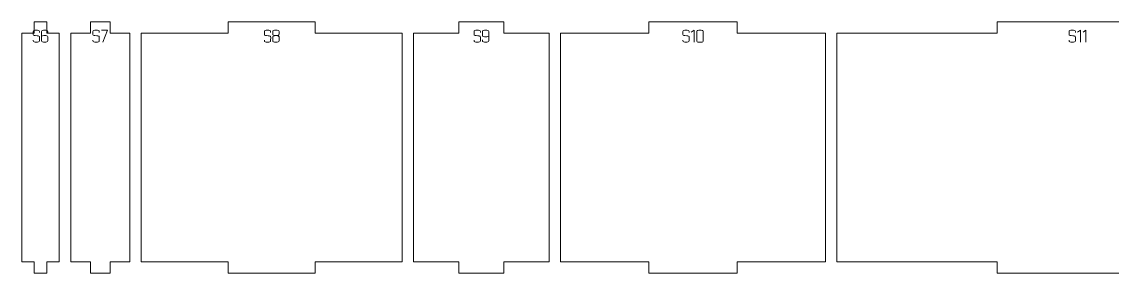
# Model space of a CAD drawing. Header units: centimetres. Extents: x -249 to 275, y -506 to 461.
# Drawn here: x 67.8 to 96.38, y -1.02 to 5.58 of the extents above; entities that cross this region are included whole.
import ezdxf

# ---------------------------------------------------------------- set-up
doc = ezdxf.new("R2010")
doc.units = ezdxf.units.CM
doc.header["$MEASUREMENT"] = 0
doc.layers.add('Capa 1', color=7, linetype='Continuous')

msp = doc.modelspace()

# ---------------------------------------------------------------- linework, layer by layer
at = {"layer": 'Capa 1', "color": 240, "lineweight": 9}
for points in [[(67.80354, 5.28157), (67.80354, 5.28157), (67.80354, -0.71843), (67.80354, -0.71843), (67.80354, -0.71843), (68.13063, -0.71843), (68.13063, -0.71843), (68.13063, -0.71843), (68.13063, -1.01843), (68.13063, -1.01843), (68.13063, -1.01843), (68.45772, -1.01843), (68.45772, -1.01843), (68.45772, -1.01843), (68.45772, -0.71843), (68.45772, -0.71843), (68.45772, -0.71843), (68.7848, -0.71843), (68.7848, -0.71843), (68.7848, -0.71843), (68.7848, 5.28157), (68.7848, 5.28157), (68.7848, 5.28157), (68.45772, 5.28157), (68.45772, 5.28157), (68.45772, 5.28157), (68.45772, 5.58157), (68.45772, 5.58157), (68.45772, 5.58157), (68.13063, 5.58157), (68.13063, 5.58157), (68.13063, 5.58157), (68.13063, 5.28157), (68.13063, 5.28157), (68.13063, 5.28157), (67.80354, 5.28157), (67.80354, 5.28157)], [(69.0848, 5.28157), (69.0848, 5.28157), (69.0848, -0.71843), (69.0848, -0.71843), (69.0848, -0.71843), (69.60073, -0.71843), (69.60073, -0.71843), (69.60073, -0.71843), (69.60073, -1.01843), (69.60073, -1.01843), (69.60073, -1.01843), (70.11666, -1.01843), (70.11666, -1.01843), (70.11666, -1.01843), (70.11666, -0.71843), (70.11666, -0.71843), (70.11666, -0.71843), (70.63259, -0.71843), (70.63259, -0.71843), (70.63259, -0.71843), (70.63259, 5.28157), (70.63259, 5.28157), (70.63259, 5.28157), (70.11666, 5.28157), (70.11666, 5.28157), (70.11666, 5.28157), (70.11666, 5.58157), (70.11666, 5.58157), (70.11666, 5.58157), (69.60073, 5.58157), (69.60073, 5.58157), (69.60073, 5.58157), (69.60073, 5.28157), (69.60073, 5.28157), (69.60073, 5.28157), (69.0848, 5.28157), (69.0848, 5.28157)], [(70.93259, 5.28157), (70.93259, 5.28157), (70.93259, -0.71843), (70.93259, -0.71843), (70.93259, -0.71843), (73.2122, -0.71843), (73.2122, -0.71843), (73.2122, -0.71843), (73.2122, -1.01843), (73.2122, -1.01843), (73.2122, -1.01843), (75.49181, -1.01843), (75.49181, -1.01843), (75.49181, -1.01843), (75.49181, -0.71843), (75.49181, -0.71843), (75.49181, -0.71843), (77.77142, -0.71843), (77.77142, -0.71843), (77.77142, -0.71843), (77.77142, 5.28157), (77.77142, 5.28157), (77.77142, 5.28157), (75.49181, 5.28157), (75.49181, 5.28157), (75.49181, 5.28157), (75.49181, 5.58157), (75.49181, 5.58157), (75.49181, 5.58157), (73.2122, 5.58157), (73.2122, 5.58157), (73.2122, 5.58157), (73.2122, 5.28157), (73.2122, 5.28157), (73.2122, 5.28157), (70.93259, 5.28157), (70.93259, 5.28157)], [(78.07142, 5.28157), (78.07142, 5.28157), (78.07142, -0.71843), (78.07142, -0.71843), (78.07142, -0.71843), (79.25527, -0.71843), (79.25527, -0.71843), (79.25527, -0.71843), (79.25527, -1.01843), (79.25527, -1.01843), (79.25527, -1.01843), (80.43912, -1.01843), (80.43912, -1.01843), (80.43912, -1.01843), (80.43912, -0.71843), (80.43912, -0.71843), (80.43912, -0.71843), (81.62297, -0.71843), (81.62297, -0.71843), (81.62297, -0.71843), (81.62297, 5.28157), (81.62297, 5.28157), (81.62297, 5.28157), (80.43912, 5.28157), (80.43912, 5.28157), (80.43912, 5.28157), (80.43912, 5.58157), (80.43912, 5.58157), (80.43912, 5.58157), (79.25527, 5.58157), (79.25527, 5.58157), (79.25527, 5.58157), (79.25527, 5.28157), (79.25527, 5.28157), (79.25527, 5.28157), (78.07142, 5.28157), (78.07142, 5.28157)], [(81.92297, 5.28157), (81.92297, 5.28157), (81.92297, -0.71843), (81.92297, -0.71843), (81.92297, -0.71843), (84.23589, -0.71843), (84.23589, -0.71843), (84.23589, -0.71843), (84.23589, -1.01843), (84.23589, -1.01843), (84.23589, -1.01843), (86.54881, -1.01843), (86.54881, -1.01843), (86.54881, -1.01843), (86.54881, -0.71843), (86.54881, -0.71843), (86.54881, -0.71843), (88.86174, -0.71843), (88.86174, -0.71843), (88.86174, -0.71843), (88.86174, 5.28157), (88.86174, 5.28157), (88.86174, 5.28157), (86.54881, 5.28157), (86.54881, 5.28157), (86.54881, 5.28157), (86.54881, 5.58157), (86.54881, 5.58157), (86.54881, 5.58157), (84.23589, 5.58157), (84.23589, 5.58157), (84.23589, 5.58157), (84.23589, 5.28157), (84.23589, 5.28157), (84.23589, 5.28157), (81.92297, 5.28157), (81.92297, 5.28157)], [(89.16174, 5.28157), (89.16174, 5.28157), (89.16174, -0.71843), (89.16174, -0.71843), (89.16174, -0.71843), (93.36591, -0.71843), (93.36591, -0.71843), (93.36591, -0.71843), (93.36591, -1.01843), (93.36591, -1.01843), (93.36591, -1.01843), (97.57009, -1.01843), (97.57009, -1.01843), (97.57009, -1.01843), (97.57009, -0.71843), (97.57009, -0.71843), (97.57009, -0.71843), (101.77426, -0.71843), (101.77426, -0.71843), (101.77426, -0.71843), (101.77426, 5.28157), (101.77426, 5.28157), (101.77426, 5.28157), (97.57009, 5.28157), (97.57009, 5.28157), (97.57009, 5.28157), (97.57009, 5.58157), (97.57009, 5.58157), (97.57009, 5.58157), (93.36591, 5.58157), (93.36591, 5.58157), (93.36591, 5.58157), (93.36591, 5.28157), (93.36591, 5.28157), (93.36591, 5.28157), (89.16174, 5.28157), (89.16174, 5.28157)]]:
    msp.add_open_spline(points, degree=3, knots=[0, 0, 0, 0, 0.08333333, 0.08333333, 0.08333333, 0.16666667, 0.16666667, 0.16666667, 0.25, 0.25, 0.25, 0.33333333, 0.33333333, 0.33333333, 0.41666667, 0.41666667, 0.41666667, 0.5, 0.5, 0.5, 0.58333333, 0.58333333, 0.58333333, 0.66666667, 0.66666667, 0.66666667, 0.75, 0.75, 0.75, 0.83333333, 0.83333333, 0.83333333, 0.91666667, 0.91666667, 0.91666667, 1, 1, 1, 1], dxfattribs=at)
at = {"layer": 'Capa 1', "color": 114, "lineweight": 9}
for points, knots in [([(68.10178, 5.10291), (68.10178, 5.10291), (68.10178, 5.08044), (68.10178, 5.08044), (68.10178, 5.07066), (68.10965, 5.06233), (68.1254, 5.05545), (68.14114, 5.04857), (68.16079, 5.04513), (68.18433, 5.04513), (68.20787, 5.04513), (68.22752, 5.04857), (68.24326, 5.05545), (68.25901, 5.06233), (68.26688, 5.07066), (68.26688, 5.08044), (68.26688, 5.08044), (68.2678, 5.174), (68.2678, 5.174), (68.26749, 5.20213), (68.24632, 5.21634), (68.20428, 5.21665), (68.16224, 5.21696), (68.13755, 5.21833), (68.13021, 5.22078), (68.11126, 5.22781), (68.10178, 5.23683), (68.10178, 5.24784), (68.10178, 5.24784), (68.10178, 5.32626), (68.10178, 5.32626), (68.10178, 5.33604), (68.10965, 5.34437), (68.1254, 5.35125), (68.14114, 5.35813), (68.16079, 5.36157), (68.18433, 5.36157), (68.20787, 5.36157), (68.22752, 5.35813), (68.24326, 5.35125), (68.25901, 5.34437), (68.26688, 5.33604), (68.26688, 5.32626), (68.26688, 5.32626), (68.26688, 5.30379), (68.26688, 5.30379), (68.26688, 5.30379), (68.26688, 5.32626), (68.26688, 5.32626), (68.26688, 5.33604), (68.25901, 5.34437), (68.24326, 5.35125), (68.22752, 5.35813), (68.20787, 5.36157), (68.18433, 5.36157), (68.16079, 5.36157), (68.14114, 5.35813), (68.1254, 5.35125), (68.10965, 5.34437), (68.10178, 5.33604), (68.10178, 5.32626), (68.10178, 5.32626), (68.10178, 5.24784), (68.10178, 5.24784), (68.10178, 5.23683), (68.11126, 5.22781), (68.13021, 5.22078), (68.13755, 5.21833), (68.16224, 5.21696), (68.20428, 5.21665), (68.24632, 5.21634), (68.26749, 5.20213), (68.2678, 5.174), (68.2678, 5.174), (68.26688, 5.08044), (68.26688, 5.08044), (68.26688, 5.07066), (68.25901, 5.06233), (68.24326, 5.05545), (68.22752, 5.04857), (68.20787, 5.04513), (68.18433, 5.04513), (68.16079, 5.04513), (68.14114, 5.04857), (68.1254, 5.05545), (68.10965, 5.06233), (68.10178, 5.07066), (68.10178, 5.08044), (68.10178, 5.08044), (68.10178, 5.10291), (68.10178, 5.10291)], [0, 0, 0, 0, 0.03333333, 0.03333333, 0.03333333, 0.06666667, 0.06666667, 0.06666667, 0.1, 0.1, 0.1, 0.13333333, 0.13333333, 0.13333333, 0.16666667, 0.16666667, 0.16666667, 0.2, 0.2, 0.2, 0.23333333, 0.23333333, 0.23333333, 0.26666667, 0.26666667, 0.26666667, 0.3, 0.3, 0.3, 0.33333333, 0.33333333, 0.33333333, 0.36666667, 0.36666667, 0.36666667, 0.4, 0.4, 0.4, 0.43333333, 0.43333333, 0.43333333, 0.46666667, 0.46666667, 0.46666667, 0.5, 0.5, 0.5, 0.53333333, 0.53333333, 0.53333333, 0.56666667, 0.56666667, 0.56666667, 0.6, 0.6, 0.6, 0.63333333, 0.63333333, 0.63333333, 0.66666667, 0.66666667, 0.66666667, 0.7, 0.7, 0.7, 0.73333333, 0.73333333, 0.73333333, 0.76666667, 0.76666667, 0.76666667, 0.8, 0.8, 0.8, 0.83333333, 0.83333333, 0.83333333, 0.86666667, 0.86666667, 0.86666667, 0.9, 0.9, 0.9, 0.93333333, 0.93333333, 0.93333333, 0.96666667, 0.96666667, 0.96666667, 1, 1, 1, 1]), ([(68.404, 5.04513), (68.38046, 5.04513), (68.36081, 5.04857), (68.34507, 5.05545), (68.32932, 5.06233), (68.32145, 5.07066), (68.32145, 5.08044), (68.32145, 5.08044), (68.32145, 5.1873), (68.32145, 5.1873), (68.32145, 5.1873), (68.32145, 5.32626), (68.32145, 5.32626), (68.32145, 5.33604), (68.32932, 5.34437), (68.34507, 5.35125), (68.36081, 5.35813), (68.38046, 5.36157), (68.404, 5.36157), (68.42754, 5.36157), (68.44719, 5.35813), (68.46293, 5.35125), (68.47868, 5.34437), (68.48655, 5.33604), (68.48655, 5.32626), (68.48655, 5.32626), (68.48655, 5.30058), (68.48655, 5.30058), (68.48655, 5.30058), (68.48655, 5.32626), (68.48655, 5.32626), (68.48655, 5.33604), (68.47868, 5.34437), (68.46293, 5.35125), (68.44719, 5.35813), (68.42754, 5.36157), (68.404, 5.36157), (68.38046, 5.36157), (68.36081, 5.35813), (68.34507, 5.35125), (68.32932, 5.34437), (68.32145, 5.33604), (68.32145, 5.32626), (68.32145, 5.32626), (68.32145, 5.1873), (68.32145, 5.1873), (68.32145, 5.19647), (68.331, 5.20465), (68.35011, 5.21183), (68.36922, 5.21902), (68.38718, 5.22261), (68.404, 5.22261), (68.42754, 5.22261), (68.44719, 5.21917), (68.46293, 5.21229), (68.47868, 5.20541), (68.48655, 5.19708), (68.48655, 5.1873), (68.48655, 5.1873), (68.48655, 5.08044), (68.48655, 5.08044), (68.48655, 5.07066), (68.47868, 5.06233), (68.46293, 5.05545), (68.44719, 5.04857), (68.42754, 5.04513), (68.404, 5.04513)], [0, 0, 0, 0, 0.04545455, 0.04545455, 0.04545455, 0.09090909, 0.09090909, 0.09090909, 0.13636364, 0.13636364, 0.13636364, 0.18181818, 0.18181818, 0.18181818, 0.22727273, 0.22727273, 0.22727273, 0.27272727, 0.27272727, 0.27272727, 0.31818182, 0.31818182, 0.31818182, 0.36363636, 0.36363636, 0.36363636, 0.40909091, 0.40909091, 0.40909091, 0.45454545, 0.45454545, 0.45454545, 0.5, 0.5, 0.5, 0.54545455, 0.54545455, 0.54545455, 0.59090909, 0.59090909, 0.59090909, 0.63636364, 0.63636364, 0.63636364, 0.68181818, 0.68181818, 0.68181818, 0.72727273, 0.72727273, 0.72727273, 0.77272727, 0.77272727, 0.77272727, 0.81818182, 0.81818182, 0.81818182, 0.86363636, 0.86363636, 0.86363636, 0.90909091, 0.90909091, 0.90909091, 0.95454545, 0.95454545, 0.95454545, 1, 1, 1, 1]), ([(68.32145, 5.08044), (68.32145, 5.07066), (68.32932, 5.06233), (68.34507, 5.05545), (68.36081, 5.04857), (68.38046, 5.04513), (68.404, 5.04513), (68.42754, 5.04513), (68.44719, 5.04857), (68.46293, 5.05545), (68.47868, 5.06233), (68.48655, 5.07066), (68.48655, 5.08044), (68.48655, 5.08044), (68.48655, 5.1873), (68.48655, 5.1873), (68.48655, 5.19708), (68.47868, 5.20541), (68.46293, 5.21229), (68.44719, 5.21917), (68.42754, 5.22261), (68.404, 5.22261), (68.38718, 5.22261), (68.36922, 5.21902), (68.35011, 5.21183), (68.331, 5.20465), (68.32145, 5.19647), (68.32145, 5.1873), (68.32145, 5.1873), (68.32145, 5.08044), (68.32145, 5.08044)], [0, 0, 0, 0, 0.1, 0.1, 0.1, 0.2, 0.2, 0.2, 0.3, 0.3, 0.3, 0.4, 0.4, 0.4, 0.5, 0.5, 0.5, 0.6, 0.6, 0.6, 0.7, 0.7, 0.7, 0.8, 0.8, 0.8, 0.9, 0.9, 0.9, 1, 1, 1, 1]), ([(69.66906, 5.10291), (69.66906, 5.10291), (69.66906, 5.08044), (69.66906, 5.08044), (69.66906, 5.07066), (69.67693, 5.06233), (69.69268, 5.05545), (69.70842, 5.04857), (69.72807, 5.04513), (69.75161, 5.04513), (69.77515, 5.04513), (69.7948, 5.04857), (69.81054, 5.05545), (69.82629, 5.06233), (69.83416, 5.07066), (69.83416, 5.08044), (69.83416, 5.08044), (69.83508, 5.174), (69.83508, 5.174), (69.83477, 5.20213), (69.8136, 5.21634), (69.77156, 5.21665), (69.72952, 5.21696), (69.70483, 5.21833), (69.69749, 5.22078), (69.67854, 5.22781), (69.66906, 5.23683), (69.66906, 5.24784), (69.66906, 5.24784), (69.66906, 5.32626), (69.66906, 5.32626), (69.66906, 5.33604), (69.67693, 5.34437), (69.69268, 5.35125), (69.70842, 5.35813), (69.72807, 5.36157), (69.75161, 5.36157), (69.77515, 5.36157), (69.7948, 5.35813), (69.81054, 5.35125), (69.82629, 5.34437), (69.83416, 5.33604), (69.83416, 5.32626), (69.83416, 5.32626), (69.83416, 5.30379), (69.83416, 5.30379), (69.83416, 5.30379), (69.83416, 5.32626), (69.83416, 5.32626), (69.83416, 5.33604), (69.82629, 5.34437), (69.81054, 5.35125), (69.7948, 5.35813), (69.77515, 5.36157), (69.75161, 5.36157), (69.72807, 5.36157), (69.70842, 5.35813), (69.69268, 5.35125), (69.67693, 5.34437), (69.66906, 5.33604), (69.66906, 5.32626), (69.66906, 5.32626), (69.66906, 5.24784), (69.66906, 5.24784), (69.66906, 5.23683), (69.67854, 5.22781), (69.69749, 5.22078), (69.70483, 5.21833), (69.72952, 5.21696), (69.77156, 5.21665), (69.8136, 5.21634), (69.83477, 5.20213), (69.83508, 5.174), (69.83508, 5.174), (69.83416, 5.08044), (69.83416, 5.08044), (69.83416, 5.07066), (69.82629, 5.06233), (69.81054, 5.05545), (69.7948, 5.04857), (69.77515, 5.04513), (69.75161, 5.04513), (69.72807, 5.04513), (69.70842, 5.04857), (69.69268, 5.05545), (69.67693, 5.06233), (69.66906, 5.07066), (69.66906, 5.08044), (69.66906, 5.08044), (69.66906, 5.10291), (69.66906, 5.10291)], [0, 0, 0, 0, 0.03333333, 0.03333333, 0.03333333, 0.06666667, 0.06666667, 0.06666667, 0.1, 0.1, 0.1, 0.13333333, 0.13333333, 0.13333333, 0.16666667, 0.16666667, 0.16666667, 0.2, 0.2, 0.2, 0.23333333, 0.23333333, 0.23333333, 0.26666667, 0.26666667, 0.26666667, 0.3, 0.3, 0.3, 0.33333333, 0.33333333, 0.33333333, 0.36666667, 0.36666667, 0.36666667, 0.4, 0.4, 0.4, 0.43333333, 0.43333333, 0.43333333, 0.46666667, 0.46666667, 0.46666667, 0.5, 0.5, 0.5, 0.53333333, 0.53333333, 0.53333333, 0.56666667, 0.56666667, 0.56666667, 0.6, 0.6, 0.6, 0.63333333, 0.63333333, 0.63333333, 0.66666667, 0.66666667, 0.66666667, 0.7, 0.7, 0.7, 0.73333333, 0.73333333, 0.73333333, 0.76666667, 0.76666667, 0.76666667, 0.8, 0.8, 0.8, 0.83333333, 0.83333333, 0.83333333, 0.86666667, 0.86666667, 0.86666667, 0.9, 0.9, 0.9, 0.93333333, 0.93333333, 0.93333333, 0.96666667, 0.96666667, 0.96666667, 1, 1, 1, 1]), ([(69.92725, 5.04513), (69.92725, 5.04513), (70.04833, 5.36157), (70.04833, 5.36157), (70.04833, 5.36157), (69.88873, 5.36157), (69.88873, 5.36157), (69.88873, 5.36157), (70.04833, 5.36157), (70.04833, 5.36157), (70.04833, 5.36157), (69.92725, 5.04513), (69.92725, 5.04513)], [0, 0, 0, 0, 0.25, 0.25, 0.25, 0.5, 0.5, 0.5, 0.75, 0.75, 0.75, 1, 1, 1, 1]), ([(74.15962, 5.10291), (74.15962, 5.10291), (74.15962, 5.08044), (74.15962, 5.08044), (74.15962, 5.07066), (74.16749, 5.06233), (74.18324, 5.05545), (74.19898, 5.04857), (74.21863, 5.04513), (74.24217, 5.04513), (74.26571, 5.04513), (74.28536, 5.04857), (74.3011, 5.05545), (74.31685, 5.06233), (74.32472, 5.07066), (74.32472, 5.08044), (74.32472, 5.08044), (74.32564, 5.174), (74.32564, 5.174), (74.32533, 5.20213), (74.30416, 5.21634), (74.26212, 5.21665), (74.22008, 5.21696), (74.19539, 5.21833), (74.18805, 5.22078), (74.1691, 5.22781), (74.15962, 5.23683), (74.15962, 5.24784), (74.15962, 5.24784), (74.15962, 5.32626), (74.15962, 5.32626), (74.15962, 5.33604), (74.16749, 5.34437), (74.18324, 5.35125), (74.19898, 5.35813), (74.21863, 5.36157), (74.24217, 5.36157), (74.26571, 5.36157), (74.28536, 5.35813), (74.3011, 5.35125), (74.31685, 5.34437), (74.32472, 5.33604), (74.32472, 5.32626), (74.32472, 5.32626), (74.32472, 5.30379), (74.32472, 5.30379), (74.32472, 5.30379), (74.32472, 5.32626), (74.32472, 5.32626), (74.32472, 5.33604), (74.31685, 5.34437), (74.3011, 5.35125), (74.28536, 5.35813), (74.26571, 5.36157), (74.24217, 5.36157), (74.21863, 5.36157), (74.19898, 5.35813), (74.18324, 5.35125), (74.16749, 5.34437), (74.15962, 5.33604), (74.15962, 5.32626), (74.15962, 5.32626), (74.15962, 5.24784), (74.15962, 5.24784), (74.15962, 5.23683), (74.1691, 5.22781), (74.18805, 5.22078), (74.19539, 5.21833), (74.22008, 5.21696), (74.26212, 5.21665), (74.30416, 5.21634), (74.32533, 5.20213), (74.32564, 5.174), (74.32564, 5.174), (74.32472, 5.08044), (74.32472, 5.08044), (74.32472, 5.07066), (74.31685, 5.06233), (74.3011, 5.05545), (74.28536, 5.04857), (74.26571, 5.04513), (74.24217, 5.04513), (74.21863, 5.04513), (74.19898, 5.04857), (74.18324, 5.05545), (74.16749, 5.06233), (74.15962, 5.07066), (74.15962, 5.08044), (74.15962, 5.08044), (74.15962, 5.10291), (74.15962, 5.10291)], [0, 0, 0, 0, 0.03333333, 0.03333333, 0.03333333, 0.06666667, 0.06666667, 0.06666667, 0.1, 0.1, 0.1, 0.13333333, 0.13333333, 0.13333333, 0.16666667, 0.16666667, 0.16666667, 0.2, 0.2, 0.2, 0.23333333, 0.23333333, 0.23333333, 0.26666667, 0.26666667, 0.26666667, 0.3, 0.3, 0.3, 0.33333333, 0.33333333, 0.33333333, 0.36666667, 0.36666667, 0.36666667, 0.4, 0.4, 0.4, 0.43333333, 0.43333333, 0.43333333, 0.46666667, 0.46666667, 0.46666667, 0.5, 0.5, 0.5, 0.53333333, 0.53333333, 0.53333333, 0.56666667, 0.56666667, 0.56666667, 0.6, 0.6, 0.6, 0.63333333, 0.63333333, 0.63333333, 0.66666667, 0.66666667, 0.66666667, 0.7, 0.7, 0.7, 0.73333333, 0.73333333, 0.73333333, 0.76666667, 0.76666667, 0.76666667, 0.8, 0.8, 0.8, 0.83333333, 0.83333333, 0.83333333, 0.86666667, 0.86666667, 0.86666667, 0.9, 0.9, 0.9, 0.93333333, 0.93333333, 0.93333333, 0.96666667, 0.96666667, 0.96666667, 1, 1, 1, 1]), ([(74.37929, 5.25196), (74.37929, 5.24401), (74.38495, 5.23683), (74.39626, 5.23041), (74.40757, 5.22399), (74.42943, 5.21971), (74.46184, 5.21757), (74.49425, 5.21971), (74.51611, 5.22399), (74.52742, 5.23041), (74.53873, 5.23683), (74.54439, 5.24401), (74.54439, 5.25196), (74.54439, 5.25196), (74.54439, 5.32626), (74.54439, 5.32626), (74.54439, 5.33604), (74.53652, 5.34437), (74.52077, 5.35125), (74.50503, 5.35813), (74.48538, 5.36157), (74.46184, 5.36157), (74.4383, 5.36157), (74.41865, 5.35813), (74.40291, 5.35125), (74.38716, 5.34437), (74.37929, 5.33604), (74.37929, 5.32626), (74.37929, 5.32626), (74.37929, 5.25196), (74.37929, 5.25196)], [0, 0, 0, 0, 0.1, 0.1, 0.1, 0.2, 0.2, 0.2, 0.3, 0.3, 0.3, 0.4, 0.4, 0.4, 0.5, 0.5, 0.5, 0.6, 0.6, 0.6, 0.7, 0.7, 0.7, 0.8, 0.8, 0.8, 0.9, 0.9, 0.9, 1, 1, 1, 1]), ([(74.46184, 5.04513), (74.4383, 5.04513), (74.41865, 5.04857), (74.40291, 5.05545), (74.38716, 5.06233), (74.37929, 5.07066), (74.37929, 5.08044), (74.37929, 5.08044), (74.37929, 5.18363), (74.37929, 5.18363), (74.37929, 5.19189), (74.38495, 5.19907), (74.39626, 5.20518), (74.40757, 5.2113), (74.42943, 5.21543), (74.46184, 5.21757), (74.42943, 5.21971), (74.40757, 5.22399), (74.39626, 5.23041), (74.38495, 5.23683), (74.37929, 5.24401), (74.37929, 5.25196), (74.37929, 5.25196), (74.37929, 5.32626), (74.37929, 5.32626), (74.37929, 5.33604), (74.38716, 5.34437), (74.40291, 5.35125), (74.41865, 5.35813), (74.4383, 5.36157), (74.46184, 5.36157), (74.48538, 5.36157), (74.50503, 5.35813), (74.52077, 5.35125), (74.53652, 5.34437), (74.54439, 5.33604), (74.54439, 5.32626), (74.54439, 5.32626), (74.54439, 5.25196), (74.54439, 5.25196), (74.54439, 5.24401), (74.53873, 5.23683), (74.52742, 5.23041), (74.51611, 5.22399), (74.49425, 5.21971), (74.46184, 5.21757), (74.49425, 5.21543), (74.51611, 5.2113), (74.52742, 5.20518), (74.53873, 5.19907), (74.54439, 5.19189), (74.54439, 5.18363), (74.54439, 5.18363), (74.54439, 5.08044), (74.54439, 5.08044), (74.54439, 5.07066), (74.53652, 5.06233), (74.52077, 5.05545), (74.50503, 5.04857), (74.48538, 5.04513), (74.46184, 5.04513)], [0, 0, 0, 0, 0.05, 0.05, 0.05, 0.1, 0.1, 0.1, 0.15, 0.15, 0.15, 0.2, 0.2, 0.2, 0.25, 0.25, 0.25, 0.3, 0.3, 0.3, 0.35, 0.35, 0.35, 0.4, 0.4, 0.4, 0.45, 0.45, 0.45, 0.5, 0.5, 0.5, 0.55, 0.55, 0.55, 0.6, 0.6, 0.6, 0.65, 0.65, 0.65, 0.7, 0.7, 0.7, 0.75, 0.75, 0.75, 0.8, 0.8, 0.8, 0.85, 0.85, 0.85, 0.9, 0.9, 0.9, 0.95, 0.95, 0.95, 1, 1, 1, 1]), ([(74.37929, 5.08044), (74.37929, 5.07066), (74.38716, 5.06233), (74.40291, 5.05545), (74.41865, 5.04857), (74.4383, 5.04513), (74.46184, 5.04513), (74.48538, 5.04513), (74.50503, 5.04857), (74.52077, 5.05545), (74.53652, 5.06233), (74.54439, 5.07066), (74.54439, 5.08044), (74.54439, 5.08044), (74.54439, 5.18363), (74.54439, 5.18363), (74.54439, 5.19189), (74.53873, 5.19907), (74.52742, 5.20518), (74.51611, 5.2113), (74.49425, 5.21543), (74.46184, 5.21757), (74.42943, 5.21543), (74.40757, 5.2113), (74.39626, 5.20518), (74.38495, 5.19907), (74.37929, 5.19189), (74.37929, 5.18363), (74.37929, 5.18363), (74.37929, 5.08044), (74.37929, 5.08044)], [0, 0, 0, 0, 0.1, 0.1, 0.1, 0.2, 0.2, 0.2, 0.3, 0.3, 0.3, 0.4, 0.4, 0.4, 0.5, 0.5, 0.5, 0.6, 0.6, 0.6, 0.7, 0.7, 0.7, 0.8, 0.8, 0.8, 0.9, 0.9, 0.9, 1, 1, 1, 1]), ([(79.65481, 5.10291), (79.65481, 5.10291), (79.65481, 5.08044), (79.65481, 5.08044), (79.65481, 5.07066), (79.66268, 5.06233), (79.67843, 5.05545), (79.69417, 5.04857), (79.71382, 5.04513), (79.73736, 5.04513), (79.7609, 5.04513), (79.78055, 5.04857), (79.79629, 5.05545), (79.81204, 5.06233), (79.81991, 5.07066), (79.81991, 5.08044), (79.81991, 5.08044), (79.82083, 5.174), (79.82083, 5.174), (79.82052, 5.20213), (79.79935, 5.21634), (79.75731, 5.21665), (79.71527, 5.21696), (79.69058, 5.21833), (79.68324, 5.22078), (79.66429, 5.22781), (79.65481, 5.23683), (79.65481, 5.24784), (79.65481, 5.24784), (79.65481, 5.32626), (79.65481, 5.32626), (79.65481, 5.33604), (79.66268, 5.34437), (79.67843, 5.35125), (79.69417, 5.35813), (79.71382, 5.36157), (79.73736, 5.36157), (79.7609, 5.36157), (79.78055, 5.35813), (79.79629, 5.35125), (79.81204, 5.34437), (79.81991, 5.33604), (79.81991, 5.32626), (79.81991, 5.32626), (79.81991, 5.30379), (79.81991, 5.30379), (79.81991, 5.30379), (79.81991, 5.32626), (79.81991, 5.32626), (79.81991, 5.33604), (79.81204, 5.34437), (79.79629, 5.35125), (79.78055, 5.35813), (79.7609, 5.36157), (79.73736, 5.36157), (79.71382, 5.36157), (79.69417, 5.35813), (79.67843, 5.35125), (79.66268, 5.34437), (79.65481, 5.33604), (79.65481, 5.32626), (79.65481, 5.32626), (79.65481, 5.24784), (79.65481, 5.24784), (79.65481, 5.23683), (79.66429, 5.22781), (79.68324, 5.22078), (79.69058, 5.21833), (79.71527, 5.21696), (79.75731, 5.21665), (79.79935, 5.21634), (79.82052, 5.20213), (79.82083, 5.174), (79.82083, 5.174), (79.81991, 5.08044), (79.81991, 5.08044), (79.81991, 5.07066), (79.81204, 5.06233), (79.79629, 5.05545), (79.78055, 5.04857), (79.7609, 5.04513), (79.73736, 5.04513), (79.71382, 5.04513), (79.69417, 5.04857), (79.67843, 5.05545), (79.66268, 5.06233), (79.65481, 5.07066), (79.65481, 5.08044), (79.65481, 5.08044), (79.65481, 5.10291), (79.65481, 5.10291)], [0, 0, 0, 0, 0.03333333, 0.03333333, 0.03333333, 0.06666667, 0.06666667, 0.06666667, 0.1, 0.1, 0.1, 0.13333333, 0.13333333, 0.13333333, 0.16666667, 0.16666667, 0.16666667, 0.2, 0.2, 0.2, 0.23333333, 0.23333333, 0.23333333, 0.26666667, 0.26666667, 0.26666667, 0.3, 0.3, 0.3, 0.33333333, 0.33333333, 0.33333333, 0.36666667, 0.36666667, 0.36666667, 0.4, 0.4, 0.4, 0.43333333, 0.43333333, 0.43333333, 0.46666667, 0.46666667, 0.46666667, 0.5, 0.5, 0.5, 0.53333333, 0.53333333, 0.53333333, 0.56666667, 0.56666667, 0.56666667, 0.6, 0.6, 0.6, 0.63333333, 0.63333333, 0.63333333, 0.66666667, 0.66666667, 0.66666667, 0.7, 0.7, 0.7, 0.73333333, 0.73333333, 0.73333333, 0.76666667, 0.76666667, 0.76666667, 0.8, 0.8, 0.8, 0.83333333, 0.83333333, 0.83333333, 0.86666667, 0.86666667, 0.86666667, 0.9, 0.9, 0.9, 0.93333333, 0.93333333, 0.93333333, 0.96666667, 0.96666667, 0.96666667, 1, 1, 1, 1]), ([(79.87448, 5.21894), (79.87448, 5.20916), (79.88235, 5.20083), (79.8981, 5.19395), (79.91384, 5.18707), (79.93349, 5.18363), (79.95703, 5.18363), (79.98027, 5.18302), (79.99983, 5.18585), (80.01573, 5.19211), (80.03163, 5.19838), (80.03958, 5.20733), (80.03958, 5.21894), (80.03958, 5.21894), (80.03958, 5.32626), (80.03958, 5.32626), (80.03958, 5.33604), (80.03171, 5.34437), (80.01596, 5.35125), (80.00022, 5.35813), (79.98057, 5.36157), (79.95703, 5.36157), (79.93349, 5.36157), (79.91384, 5.35813), (79.8981, 5.35125), (79.88235, 5.34437), (79.87448, 5.33604), (79.87448, 5.32626), (79.87448, 5.32626), (79.87448, 5.21894), (79.87448, 5.21894)], [0, 0, 0, 0, 0.1, 0.1, 0.1, 0.2, 0.2, 0.2, 0.3, 0.3, 0.3, 0.4, 0.4, 0.4, 0.5, 0.5, 0.5, 0.6, 0.6, 0.6, 0.7, 0.7, 0.7, 0.8, 0.8, 0.8, 0.9, 0.9, 0.9, 1, 1, 1, 1]), ([(79.95703, 5.04513), (79.93349, 5.04513), (79.91384, 5.04857), (79.8981, 5.05545), (79.88235, 5.06233), (79.87448, 5.07066), (79.87448, 5.08044), (79.87448, 5.08044), (79.87448, 5.10567), (79.87448, 5.10567), (79.87448, 5.10567), (79.87448, 5.08044), (79.87448, 5.08044), (79.87448, 5.07066), (79.88235, 5.06233), (79.8981, 5.05545), (79.91384, 5.04857), (79.93349, 5.04513), (79.95703, 5.04513), (79.98057, 5.04513), (80.00022, 5.04857), (80.01596, 5.05545), (80.03171, 5.06233), (80.03958, 5.07066), (80.03958, 5.08044), (80.03958, 5.08044), (80.03958, 5.21894), (80.03958, 5.21894), (80.03958, 5.20733), (80.03163, 5.19838), (80.01573, 5.19211), (79.99983, 5.18585), (79.98027, 5.18302), (79.95703, 5.18363), (79.93349, 5.18363), (79.91384, 5.18707), (79.8981, 5.19395), (79.88235, 5.20083), (79.87448, 5.20916), (79.87448, 5.21894), (79.87448, 5.21894), (79.87448, 5.32626), (79.87448, 5.32626), (79.87448, 5.33604), (79.88235, 5.34437), (79.8981, 5.35125), (79.91384, 5.35813), (79.93349, 5.36157), (79.95703, 5.36157), (79.98057, 5.36157), (80.00022, 5.35813), (80.01596, 5.35125), (80.03171, 5.34437), (80.03958, 5.33604), (80.03958, 5.32626), (80.03958, 5.32626), (80.03958, 5.21894), (80.03958, 5.21894), (80.03958, 5.21894), (80.03958, 5.08044), (80.03958, 5.08044), (80.03958, 5.07066), (80.03171, 5.06233), (80.01596, 5.05545), (80.00022, 5.04857), (79.98057, 5.04513), (79.95703, 5.04513)], [0, 0, 0, 0, 0.04545455, 0.04545455, 0.04545455, 0.09090909, 0.09090909, 0.09090909, 0.13636364, 0.13636364, 0.13636364, 0.18181818, 0.18181818, 0.18181818, 0.22727273, 0.22727273, 0.22727273, 0.27272727, 0.27272727, 0.27272727, 0.31818182, 0.31818182, 0.31818182, 0.36363636, 0.36363636, 0.36363636, 0.40909091, 0.40909091, 0.40909091, 0.45454545, 0.45454545, 0.45454545, 0.5, 0.5, 0.5, 0.54545455, 0.54545455, 0.54545455, 0.59090909, 0.59090909, 0.59090909, 0.63636364, 0.63636364, 0.63636364, 0.68181818, 0.68181818, 0.68181818, 0.72727273, 0.72727273, 0.72727273, 0.77272727, 0.77272727, 0.77272727, 0.81818182, 0.81818182, 0.81818182, 0.86363636, 0.86363636, 0.86363636, 0.90909091, 0.90909091, 0.90909091, 0.95454545, 0.95454545, 0.95454545, 1, 1, 1, 1]), ([(85.12659, 5.10245), (85.12659, 5.10245), (85.12659, 5.07998), (85.12659, 5.07998), (85.12659, 5.0702), (85.13446, 5.06187), (85.15021, 5.05499), (85.16595, 5.04811), (85.1856, 5.04467), (85.20914, 5.04467), (85.23268, 5.04467), (85.25233, 5.04811), (85.26807, 5.05499), (85.28382, 5.06187), (85.29169, 5.0702), (85.29169, 5.07998), (85.29169, 5.07998), (85.29261, 5.17354), (85.29261, 5.17354), (85.2923, 5.20167), (85.27113, 5.21588), (85.22909, 5.21619), (85.18705, 5.2165), (85.16236, 5.21787), (85.15502, 5.22032), (85.13607, 5.22735), (85.12659, 5.23637), (85.12659, 5.24738), (85.12659, 5.24738), (85.12659, 5.3258), (85.12659, 5.3258), (85.12659, 5.33558), (85.13446, 5.34391), (85.15021, 5.35079), (85.16595, 5.35767), (85.1856, 5.36111), (85.20914, 5.36111), (85.23268, 5.36111), (85.25233, 5.35767), (85.26807, 5.35079), (85.28382, 5.34391), (85.29169, 5.33558), (85.29169, 5.3258), (85.29169, 5.3258), (85.29169, 5.30333), (85.29169, 5.30333), (85.29169, 5.30333), (85.29169, 5.3258), (85.29169, 5.3258), (85.29169, 5.33558), (85.28382, 5.34391), (85.26807, 5.35079), (85.25233, 5.35767), (85.23268, 5.36111), (85.20914, 5.36111), (85.1856, 5.36111), (85.16595, 5.35767), (85.15021, 5.35079), (85.13446, 5.34391), (85.12659, 5.33558), (85.12659, 5.3258), (85.12659, 5.3258), (85.12659, 5.24738), (85.12659, 5.24738), (85.12659, 5.23637), (85.13607, 5.22735), (85.15502, 5.22032), (85.16236, 5.21787), (85.18705, 5.2165), (85.22909, 5.21619), (85.27113, 5.21588), (85.2923, 5.20167), (85.29261, 5.17354), (85.29261, 5.17354), (85.29169, 5.07998), (85.29169, 5.07998), (85.29169, 5.0702), (85.28382, 5.06187), (85.26807, 5.05499), (85.25233, 5.04811), (85.23268, 5.04467), (85.20914, 5.04467), (85.1856, 5.04467), (85.16595, 5.04811), (85.15021, 5.05499), (85.13446, 5.06187), (85.12659, 5.0702), (85.12659, 5.07998), (85.12659, 5.07998), (85.12659, 5.10245), (85.12659, 5.10245)], [0, 0, 0, 0, 0.03333333, 0.03333333, 0.03333333, 0.06666667, 0.06666667, 0.06666667, 0.1, 0.1, 0.1, 0.13333333, 0.13333333, 0.13333333, 0.16666667, 0.16666667, 0.16666667, 0.2, 0.2, 0.2, 0.23333333, 0.23333333, 0.23333333, 0.26666667, 0.26666667, 0.26666667, 0.3, 0.3, 0.3, 0.33333333, 0.33333333, 0.33333333, 0.36666667, 0.36666667, 0.36666667, 0.4, 0.4, 0.4, 0.43333333, 0.43333333, 0.43333333, 0.46666667, 0.46666667, 0.46666667, 0.5, 0.5, 0.5, 0.53333333, 0.53333333, 0.53333333, 0.56666667, 0.56666667, 0.56666667, 0.6, 0.6, 0.6, 0.63333333, 0.63333333, 0.63333333, 0.66666667, 0.66666667, 0.66666667, 0.7, 0.7, 0.7, 0.73333333, 0.73333333, 0.73333333, 0.76666667, 0.76666667, 0.76666667, 0.8, 0.8, 0.8, 0.83333333, 0.83333333, 0.83333333, 0.86666667, 0.86666667, 0.86666667, 0.9, 0.9, 0.9, 0.93333333, 0.93333333, 0.93333333, 0.96666667, 0.96666667, 0.96666667, 1, 1, 1, 1]), ([(85.42239, 5.36157), (85.42239, 5.36157), (85.34626, 5.30883), (85.34626, 5.30883), (85.34626, 5.30883), (85.42239, 5.36157), (85.42239, 5.36157), (85.42239, 5.36157), (85.42239, 5.04467), (85.42239, 5.04467), (85.42239, 5.04467), (85.42239, 5.36157), (85.42239, 5.36157)], [0, 0, 0, 0, 0.25, 0.25, 0.25, 0.5, 0.5, 0.5, 0.75, 0.75, 0.75, 1, 1, 1, 1]), ([(85.49302, 5.06852), (85.49302, 5.05873), (85.50089, 5.05231), (85.51664, 5.04926), (85.53238, 5.0462), (85.55203, 5.04467), (85.57557, 5.04467), (85.59911, 5.04467), (85.61876, 5.0462), (85.6345, 5.04926), (85.65025, 5.05231), (85.65812, 5.05873), (85.65812, 5.06852), (85.65812, 5.06852), (85.65812, 5.3368), (85.65812, 5.3368), (85.65812, 5.34659), (85.65025, 5.35309), (85.6345, 5.3563), (85.61876, 5.35951), (85.59911, 5.36111), (85.57557, 5.36111), (85.55203, 5.36111), (85.53238, 5.35951), (85.51664, 5.3563), (85.50089, 5.35309), (85.49302, 5.34659), (85.49302, 5.3368), (85.49302, 5.3368), (85.49302, 5.06852), (85.49302, 5.06852)], [0, 0, 0, 0, 0.1, 0.1, 0.1, 0.2, 0.2, 0.2, 0.3, 0.3, 0.3, 0.4, 0.4, 0.4, 0.5, 0.5, 0.5, 0.6, 0.6, 0.6, 0.7, 0.7, 0.7, 0.8, 0.8, 0.8, 0.9, 0.9, 0.9, 1, 1, 1, 1]), ([(85.65812, 5.06852), (85.65812, 5.05873), (85.65025, 5.05231), (85.6345, 5.04926), (85.61876, 5.0462), (85.59911, 5.04467), (85.57557, 5.04467), (85.55203, 5.04467), (85.53238, 5.0462), (85.51664, 5.04926), (85.50089, 5.05231), (85.49302, 5.05873), (85.49302, 5.06852), (85.49302, 5.06852), (85.49302, 5.3368), (85.49302, 5.3368), (85.49302, 5.34659), (85.50089, 5.35309), (85.51664, 5.3563), (85.53238, 5.35951), (85.55203, 5.36111), (85.57557, 5.36111), (85.59911, 5.36111), (85.61876, 5.35951), (85.6345, 5.3563), (85.65025, 5.35309), (85.65812, 5.34659), (85.65812, 5.3368), (85.65812, 5.3368), (85.65812, 5.06852), (85.65812, 5.06852)], [0, 0, 0, 0, 0.1, 0.1, 0.1, 0.2, 0.2, 0.2, 0.3, 0.3, 0.3, 0.4, 0.4, 0.4, 0.5, 0.5, 0.5, 0.6, 0.6, 0.6, 0.7, 0.7, 0.7, 0.8, 0.8, 0.8, 0.9, 0.9, 0.9, 1, 1, 1, 1]), ([(95.24672, 5.10245), (95.24672, 5.10245), (95.24672, 5.07998), (95.24672, 5.07998), (95.24672, 5.0702), (95.25459, 5.06187), (95.27034, 5.05499), (95.28608, 5.04811), (95.30573, 5.04467), (95.32927, 5.04467), (95.35281, 5.04467), (95.37246, 5.04811), (95.3882, 5.05499), (95.40395, 5.06187), (95.41182, 5.0702), (95.41182, 5.07998), (95.41182, 5.07998), (95.41274, 5.17354), (95.41274, 5.17354), (95.41243, 5.20167), (95.39126, 5.21588), (95.34922, 5.21619), (95.30718, 5.2165), (95.28249, 5.21787), (95.27515, 5.22032), (95.2562, 5.22735), (95.24672, 5.23637), (95.24672, 5.24738), (95.24672, 5.24738), (95.24672, 5.3258), (95.24672, 5.3258), (95.24672, 5.33558), (95.25459, 5.34391), (95.27034, 5.35079), (95.28608, 5.35767), (95.30573, 5.36111), (95.32927, 5.36111), (95.35281, 5.36111), (95.37246, 5.35767), (95.3882, 5.35079), (95.40395, 5.34391), (95.41182, 5.33558), (95.41182, 5.3258), (95.41182, 5.3258), (95.41182, 5.30333), (95.41182, 5.30333), (95.41182, 5.30333), (95.41182, 5.3258), (95.41182, 5.3258), (95.41182, 5.33558), (95.40395, 5.34391), (95.3882, 5.35079), (95.37246, 5.35767), (95.35281, 5.36111), (95.32927, 5.36111), (95.30573, 5.36111), (95.28608, 5.35767), (95.27034, 5.35079), (95.25459, 5.34391), (95.24672, 5.33558), (95.24672, 5.3258), (95.24672, 5.3258), (95.24672, 5.24738), (95.24672, 5.24738), (95.24672, 5.23637), (95.2562, 5.22735), (95.27515, 5.22032), (95.28249, 5.21787), (95.30718, 5.2165), (95.34922, 5.21619), (95.39126, 5.21588), (95.41243, 5.20167), (95.41274, 5.17354), (95.41274, 5.17354), (95.41182, 5.07998), (95.41182, 5.07998), (95.41182, 5.0702), (95.40395, 5.06187), (95.3882, 5.05499), (95.37246, 5.04811), (95.35281, 5.04467), (95.32927, 5.04467), (95.30573, 5.04467), (95.28608, 5.04811), (95.27034, 5.05499), (95.25459, 5.06187), (95.24672, 5.0702), (95.24672, 5.07998), (95.24672, 5.07998), (95.24672, 5.10245), (95.24672, 5.10245)], [0, 0, 0, 0, 0.03333333, 0.03333333, 0.03333333, 0.06666667, 0.06666667, 0.06666667, 0.1, 0.1, 0.1, 0.13333333, 0.13333333, 0.13333333, 0.16666667, 0.16666667, 0.16666667, 0.2, 0.2, 0.2, 0.23333333, 0.23333333, 0.23333333, 0.26666667, 0.26666667, 0.26666667, 0.3, 0.3, 0.3, 0.33333333, 0.33333333, 0.33333333, 0.36666667, 0.36666667, 0.36666667, 0.4, 0.4, 0.4, 0.43333333, 0.43333333, 0.43333333, 0.46666667, 0.46666667, 0.46666667, 0.5, 0.5, 0.5, 0.53333333, 0.53333333, 0.53333333, 0.56666667, 0.56666667, 0.56666667, 0.6, 0.6, 0.6, 0.63333333, 0.63333333, 0.63333333, 0.66666667, 0.66666667, 0.66666667, 0.7, 0.7, 0.7, 0.73333333, 0.73333333, 0.73333333, 0.76666667, 0.76666667, 0.76666667, 0.8, 0.8, 0.8, 0.83333333, 0.83333333, 0.83333333, 0.86666667, 0.86666667, 0.86666667, 0.9, 0.9, 0.9, 0.93333333, 0.93333333, 0.93333333, 0.96666667, 0.96666667, 0.96666667, 1, 1, 1, 1]), ([(95.54252, 5.36157), (95.54252, 5.36157), (95.46639, 5.30883), (95.46639, 5.30883), (95.46639, 5.30883), (95.54252, 5.36157), (95.54252, 5.36157), (95.54252, 5.36157), (95.54252, 5.04467), (95.54252, 5.04467), (95.54252, 5.04467), (95.54252, 5.36157), (95.54252, 5.36157)], [0, 0, 0, 0, 0.25, 0.25, 0.25, 0.5, 0.5, 0.5, 0.75, 0.75, 0.75, 1, 1, 1, 1]), ([(95.68928, 5.36157), (95.68928, 5.36157), (95.61315, 5.30883), (95.61315, 5.30883), (95.61315, 5.30883), (95.68928, 5.36157), (95.68928, 5.36157), (95.68928, 5.36157), (95.68928, 5.04467), (95.68928, 5.04467), (95.68928, 5.04467), (95.68928, 5.36157), (95.68928, 5.36157)], [0, 0, 0, 0, 0.25, 0.25, 0.25, 0.5, 0.5, 0.5, 0.75, 0.75, 0.75, 1, 1, 1, 1])]:
    msp.add_open_spline(points, degree=3, knots=knots, dxfattribs=at)

doc.saveas('drawing.dxf')
